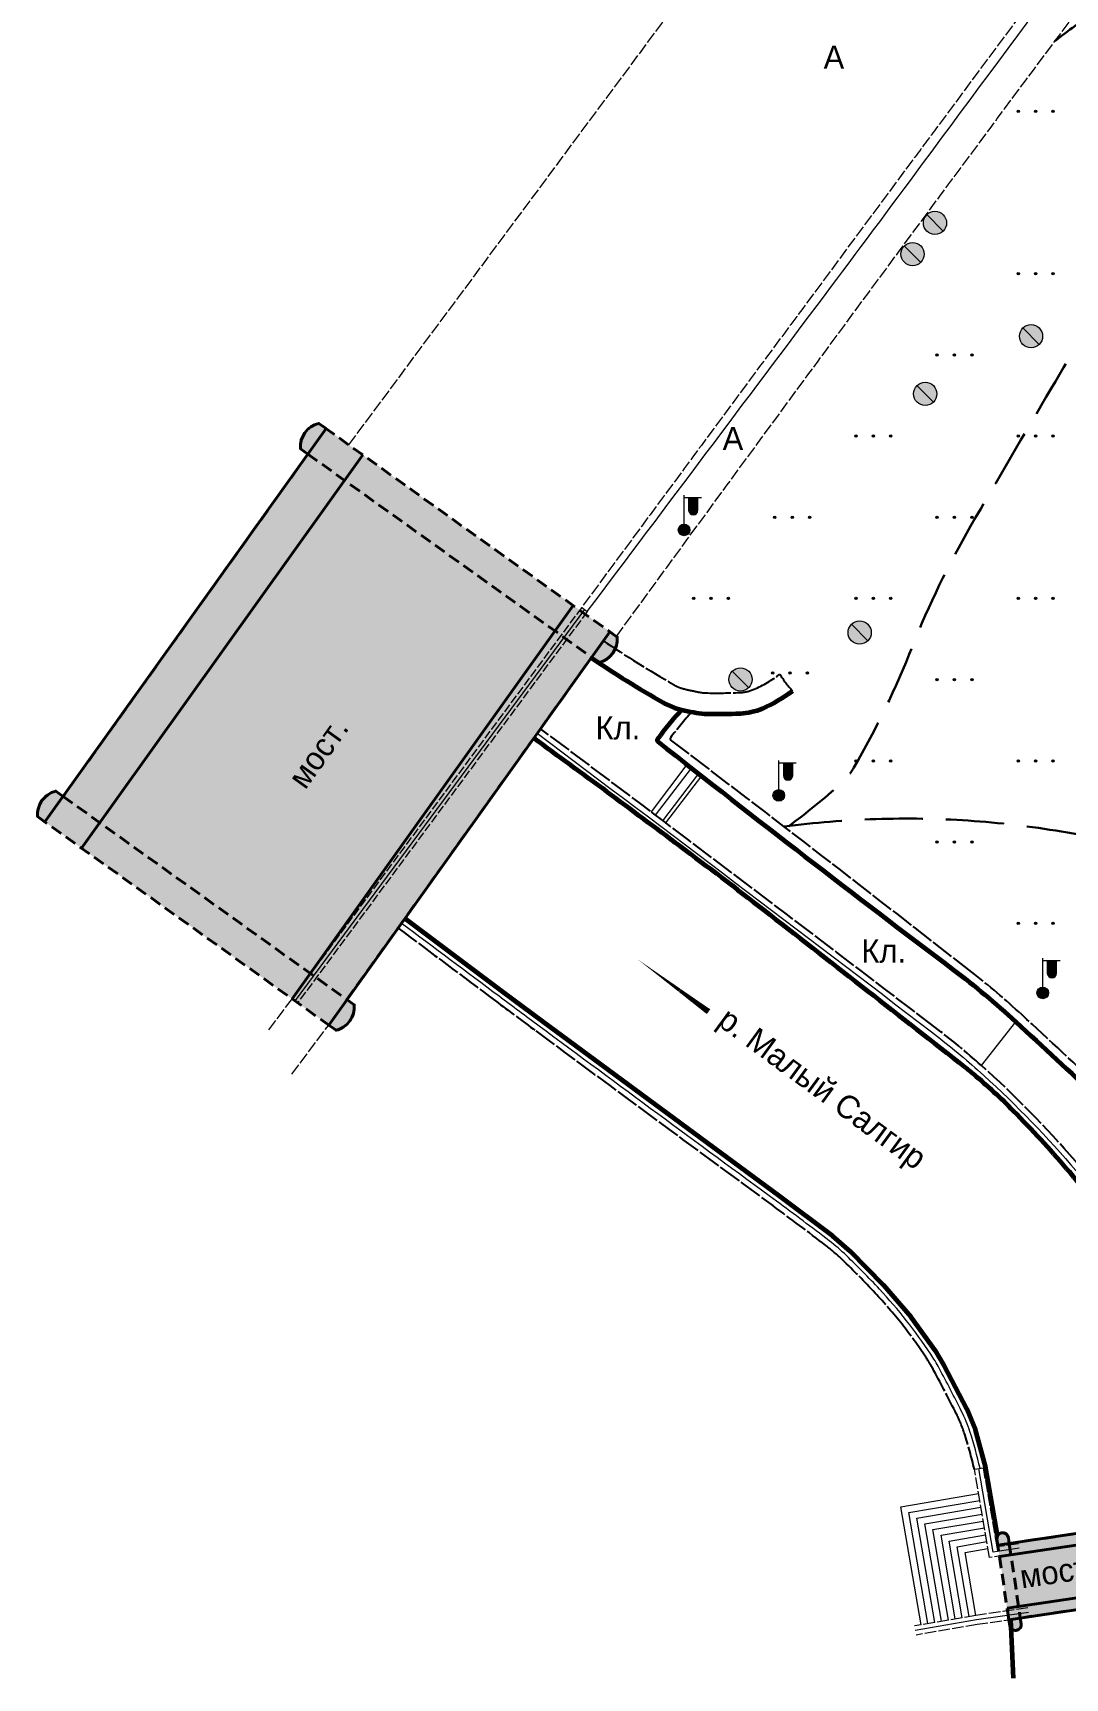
# Model space of a CAD drawing. Extents: x 5191657 to 5191749, y 4972799 to 4972913.
# Drawn here: x 5191657.2 to 5191701.8, y 4972799 to 4972869.9 of the extents above; entities that cross this region are included whole.
import ezdxf
from ezdxf.enums import TextEntityAlignment as Align

# ---------------------------------------------------------------- set-up
doc = ezdxf.new("R2010")
doc.units = 0
for name, pattern in [('500_189_3_1', [1, 1, 0]), ('500_195_2', [7, 5, -2]), ('500_278_5_1_1', [1, 1, 0]), ('500_280_2_1_1_1', [1, 1, 0]), ('500_314_1', [3, 2, -1])]:
    doc.linetypes.add(name, pattern=pattern)
for name, color, linetype in [('Возд_Линии', 7, 'Continuous'), ('Гидрол_Текст', 7, 'Continuous'), ('Дороги', 7, 'Continuous'), ('Здания_сооружения', 7, 'Continuous'), ('Колодцы', 7, 'Continuous'), ('Ограждение', 7, 'Continuous'), ('Ограждения', 7, 'Continuous'), ('Растительность', 7, 'Continuous')]:
    doc.layers.add(name, color=color, linetype=linetype)
doc.styles.add('BM431', font='Bm431.ttf', dxfattribs={"height": 1})
doc.styles.add('D431', font='D431.ttf')
doc.styles.add('D432', font='D432.ttf')
doc.linetypes.add('500_187', pattern='A,0,[3,Topography.shx,S=0.5,R=0,X=0,Y=0],-0.5', length=0.5)
doc.linetypes.add('500_278_5_1', pattern='A,0,[1,Topography.shx,S=0.8,R=90,X=0,Y=-0.4],-0.5,[1,Topography.shx,S=0.8,R=90,X=0,Y=-0.4],-7.5', length=8)
doc.linetypes.add('500_280_1', pattern='A,2,[6,Topography.shx,S=0.8,R=0,X=0,Y=0],2', length=4)
doc.linetypes.add('500_474_2_4', pattern='A,4,-0.5,[38,Topography.shx,S=1,R=0,X=0,Y=0],-0.5', length=5)

# ---------------------------------------------------------------- blocks, each defined once
blk = doc.blocks.new('500_117_1')
at = {"true_color": 0xffffff}
h = blk.add_hatch(color=7, dxfattribs=at)
h.dxf.hatch_style = 1
edge = h.paths.add_edge_path()
edge.add_arc((0, 0), 1, 0, 360)
at = {"color": 0, "linetype": 'Continuous', "lineweight": -2}
blk.add_lwpolyline([(-0.71, 0.71), (0.71, -0.71)], dxfattribs=at)
blk.add_circle((0, 0), 1, dxfattribs=at)
for tag, p, style in [('Пояснительная_надпись', (1, -1), 'BM431'), ('Порядковый_номер', (0, -3.5), 'D431')]:
    blk.add_attdef(tag, p, '', height=2, dxfattribs=dict(at, style=style))
at = {"color": 7, "linetype": 'Continuous', "lineweight": -2, "style": 'D431'}
for tag, p in [('Отметка_кольца_люка', (0, -6)), ('Отметка_земли', (0, -8.5))]:
    blk.add_attdef(tag, p, '', height=2, dxfattribs=at)
at = {"linetype": 'Continuous', "lineweight": -2, "style": 'D431'}
for tag, p in [('Отметка_верха_прокладки', (0, -11)), ('Отметка_низа_прокладки', (0, -13.5)), ('Отметка_дна', (0, -16))]:
    blk.add_attdef(tag, p, '', height=2, dxfattribs=at)
blk = doc.blocks.new('*U183')
at = {"linetype": 'Continuous', "lineweight": -2, "true_color": 0xffffff}
h = blk.add_hatch(color=7, dxfattribs=at)
h.dxf.hatch_style = 1
edge = h.paths.add_edge_path()
edge.add_line((0, 3.75), (0, -3.75))
edge.add_arc((0.5, -3.75), 0.5, 180, 360)
edge.add_line((1, -3.75), (1, -3.25))
edge.add_line((1, -3.25), (18.48, -3.25))
edge.add_line((18.48, -3.25), (18.48, -3.75))
edge.add_arc((18.98, -3.75), 0.5, 180, 360)
edge.add_line((19.48, -3.75), (19.48, 3.75))
edge.add_arc((18.98, 3.75), 0.5, 0, 180)
edge.add_line((18.48, 3.75), (18.48, 3.25))
edge.add_line((18.48, 3.25), (1, 3.25))
edge.add_line((1, 3.25), (1, 3.75))
edge.add_arc((0.5, 3.75), 0.5, 0, 180)
at = {"color": 0, "linetype": 'Continuous', "lineweight": -2}
for points in [[(0, 3.25), (0, 3.75, -1), (1, 3.75), (1, 3.25)], [(19.48, 3.25), (19.48, 3.75, 1), (18.48, 3.75), (18.48, 3.25)], [(0, -3.25), (0, -3.75, 1), (1, -3.75), (1, -3.25)], [(19.48, -3.25), (19.48, -3.75, -1), (18.48, -3.75), (18.48, -3.25)]]:
    blk.add_lwpolyline(points, format="xyb", dxfattribs=at)
at = {"color": 0, "linetype": '500_314_1', "lineweight": -2, "ltscale": 0.5}
blk.add_lwpolyline([(0, 3.75), (0, -3.75, 1), (1, -3.75), (1, -3.25), (18.48, -3.25), (18.48, -3.75, 1), (19.48, -3.75), (19.48, 3.75, 1), (18.48, 3.75), (18.48, 3.25), (1, 3.25), (1, 3.75, 1), (0, 3.75)], format="xyb", dxfattribs=at)
at = {"color": 0, "linetype": 'Continuous', "lineweight": -2}
for points in [[(0, 3.25), (19.48, 3.25)], [(0, 2.25), (19.48, 2.25)], [(0, -2.25), (19.48, -2.25)], [(0, -3.25), (19.48, -3.25)]]:
    blk.add_lwpolyline(points, dxfattribs=at)
at = {"color": 0, "linetype": '500_314_1', "lineweight": -2, "ltscale": 0.5}
for points in [[(1, 3.25), (1, -3.25)], [(18.48, 3.25), (18.48, -3.25)]]:
    blk.add_lwpolyline(points, dxfattribs=at)
at = {"color": 0, "linetype": 'Continuous', "lineweight": 20, "style": 'BM431'}
blk.add_attdef('Материал_постройки', (1.5, -0.75), '', height=2, dxfattribs=at)
blk = doc.blocks.new('*U184')
at = {"linetype": 'Continuous', "lineweight": -2, "true_color": 0xffffff}
h = blk.add_hatch(color=7, dxfattribs=at)
h.dxf.hatch_style = 1
edge = h.paths.add_edge_path()
edge.add_line((0, 15.83), (0, -15.83))
edge.add_arc((1.35, -14.25), 2.08, 229.4085, 310.5915)
edge.add_line((2.7, -15.83), (2.7, -15.05))
edge.add_line((2.7, -15.05), (38.99, -15.05))
edge.add_line((38.99, -15.05), (38.99, -15.83))
edge.add_arc((40.34, -14.25), 2.08, 229.4085, 310.5915)
edge.add_line((41.69, -15.83), (41.69, 15.83))
edge.add_arc((40.34, 14.25), 2.08, 49.4085, 130.5915)
edge.add_line((38.99, 15.83), (38.99, 15.05))
edge.add_line((38.99, 15.05), (2.7, 15.05))
edge.add_line((2.7, 15.05), (2.7, 15.83))
edge.add_arc((1.35, 14.25), 2.08, 49.4085, 130.5915)
at = {"color": 0, "linetype": 'Continuous', "lineweight": -2}
for points in [[(0, 15.05), (0, 15.83, -0.369827), (2.7, 15.83), (2.7, 15.05)], [(41.69, 15.05), (41.69, 15.83, 0.369827), (38.99, 15.83), (38.99, 15.05)], [(0, -15.05), (0, -15.83, 0.369827), (2.7, -15.83), (2.7, -15.05)], [(41.69, -15.05), (41.69, -15.83, -0.369827), (38.99, -15.83), (38.99, -15.05)]]:
    blk.add_lwpolyline(points, format="xyb", dxfattribs=at)
at = {"color": 0, "linetype": '500_314_1', "lineweight": -2, "ltscale": 0.5}
blk.add_lwpolyline([(0, 15.83), (0, -15.83, 0.369827), (2.7, -15.83), (2.7, -15.05), (38.99, -15.05), (38.99, -15.83, 0.369827), (41.69, -15.83), (41.69, 15.83, 0.369827), (38.99, 15.83), (38.99, 15.05), (2.7, 15.05), (2.7, 15.83, 0.369827), (0, 15.83)], format="xyb", dxfattribs=at)
at = {"color": 0, "linetype": 'Continuous', "lineweight": -2}
for points in [[(0, 15.05), (41.69, 15.05)], [(0, 11.16), (41.69, 11.16)], [(0, -11.16), (41.69, -11.16)], [(0, -15.05), (41.69, -15.05)]]:
    blk.add_lwpolyline(points, dxfattribs=at)
at = {"color": 0, "linetype": '500_314_1', "lineweight": -2, "ltscale": 0.5}
for points in [[(2.7, 15.05), (2.7, -15.05)], [(38.99, 15.05), (38.99, -15.05)]]:
    blk.add_lwpolyline(points, dxfattribs=at)
at = {"color": 0, "linetype": 'Continuous', "lineweight": 20, "style": 'BM431'}
blk.add_attdef('Материал_постройки', (1.5, -0.75), '', height=2, dxfattribs=at)
blk = doc.blocks.new('*U188')
at = {"linetype": 'Continuous', "lineweight": -2}
h = blk.add_hatch(dxfattribs=at)
h.set_pattern_fill('500_203', color=0, scale=0.8, pattern_type=2)
h.set_pattern_definition([(0, (0, 0), (0, 0.8), [])])
h.paths.add_polyline_path([(0, 0), (5.11, 0), (5.11, 1.6), (0, 1.6)])
at = {"color": 0, "linetype": 'Continuous', "lineweight": -2}
blk.add_lwpolyline([(0, 0), (5.11, 0), (5.11, 1.6), (0, 1.6)], close=True, dxfattribs=at)
blk = doc.blocks.new('*U194')
at = {"linetype": 'Continuous', "lineweight": -2, "true_color": 0xffffff}
h = blk.add_hatch(color=7, dxfattribs=at)
h.dxf.hatch_style = 1
h.paths.add_polyline_path([(1.2, 2.8), (0.4, 2.8), (0.4, 1.7, 1), (1.2, 1.7)])
at = {"linetype": 'Continuous', "lineweight": -2}
h = blk.add_hatch(color=0, dxfattribs=at)
h.dxf.hatch_style = 1
edge = h.paths.add_edge_path()
edge.add_arc((0, 0), 0.5, 0, 360)
at = {"color": 0, "linetype": 'Continuous', "lineweight": -2, "flags": 128}
for points in [[(0, 0.5), (0, 3)], [(0, 2.8), (1.5, 2.8)]]:
    blk.add_lwpolyline(points, dxfattribs=at)
at = {"color": 0, "linetype": 'Continuous', "lineweight": -2}
blk.add_lwpolyline([(0.4, 2.8), (0.4, 1.7, 1), (1.2, 1.7), (1.2, 2.8)], format="xyb", dxfattribs=at)
blk.add_circle((0, 0), 0.5, dxfattribs=at)
for tag, p, style in [('Номер', (1, -0.5), 'D431'), ('Тип', (1, -3), 'D431'), ('Высота', (1, -5.5), 'D431'), ('Пояснительная_надпись', (1, -8), 'BM431')]:
    blk.add_attdef(tag, p, '', height=2, dxfattribs=dict(at, style=style))
blk = doc.blocks.new('500_406')
at = {"linetype": 'Continuous', "lineweight": -2}
h = blk.add_hatch(color=0, dxfattribs=at)
h.dxf.hatch_style = 1
h.paths.add_polyline_path([(-1.4, 0, 1), (-1.6, 0, 1)])
h = blk.add_hatch(color=0, dxfattribs=at)
h.dxf.hatch_style = 1
h.paths.add_polyline_path([(0.1, 0, 1), (-0.1, 0, 1)])
h = blk.add_hatch(color=0, dxfattribs=at)
h.dxf.hatch_style = 1
h.paths.add_polyline_path([(1.6, 0, 1), (1.4, 0, 1)])
at = {"color": 0, "linetype": 'Continuous', "lineweight": -2}
for centre in [(-1.5, 0), (0, 0), (1.5, 0)]:
    blk.add_circle(centre, 0.1, dxfattribs=at)
blk = doc.blocks.new('*U206')
at = {"color": 0, "linetype": 'Continuous', "lineweight": -2}
for points in [[(0, 0, 0.5, 0.3, 0), (3, 0, 0, 0, 0)], [(3.02, 0, 0.3, 0.1, 0), (6.02, 0, 1, 0, 0), (7.52, 0, 0, 0, 0)]]:
    blk.add_lwpolyline(points, format="xyseb", dxfattribs=at)
blk.add_lwpolyline([(0, -0.25), (0, 0.25)], dxfattribs=at)
at = {"color": 0, "linetype": 'Continuous', "lineweight": -2, "style": 'D431'}
blk.add_attdef('Скорость_течения', text='', height=1.75, rotation=180, dxfattribs=at).set_placement((3.01, 0), align=Align.MIDDLE)

msp = doc.modelspace()

# ---------------------------------------------------------------- linework, layer by layer
at = {"layer": 'Дороги', "color": 7, "linetype": '500_189_3_1', "lineweight": 20, "ltscale": 0.5, "flags": 128}
for points in [[(5191670.879, 4972852.128), (5191715.921, 4972912.726)], [(5191668.418, 4972824.992), (5191670.007, 4972827.11)]]:
    msp.add_lwpolyline(points, dxfattribs=at)
for points in [[(5191714.324, 4972866.384, -0.003122), (5191709.822, 4972868.921, -0.417578), (5191709.81, 4972868.965, -0.002768), (5191712.012, 4972872.667, -0.258152), (5191712.054, 4972872.692, -0.000697), (5191718.16, 4972872.796, -0.142833), (5191718.19, 4972872.788, 0.004443), (5191722.732, 4972870.046, 0.096249), (5191722.965, 4972869.963, 0.035461), (5191724.433, 4972869.846, 0.132104), (5191724.822, 4972869.947, 0.026167), (5191725.42, 4972870.33, 0.040597), (5191725.769, 4972870.626, 0.001241), (5191726.421, 4972871.279, 0.003709), (5191726.637, 4972871.5, 0.000574), (5191727.712, 4972872.617, 0.001245), (5191728.206, 4972873.134, 0.002258), (5191729.024, 4972874.003, 0.001147), (5191730.624, 4972875.725, 0.003816), (5191731.763, 4972876.976, 0.009366), (5191732.214, 4972877.498, 0.007991), (5191732.284, 4972877.585, 0.001777), (5191732.59, 4972877.98, 0.014733), (5191733.601, 4972879.382, 0.010533), (5191734.915, 4972881.412, 0.010678), (5191735.252, 4972881.984, 0.004458), (5191736.017, 4972883.379, 0.026388), (5191736.784, 4972885.006, 0.025444), (5191737.4, 4972886.767, 0.052956), (5191739.137, 4972896.322, 0.155152), (5191738.352, 4972899.615, 0.046397), (5191737.011, 4972901.438, 0.053273), (5191735.55, 4972902.763, 0.023177), (5191733.926, 4972903.838, 0.033994), (5191732.741, 4972904.44, 0.070472), (5191730.762, 4972904.969, 0.064422), (5191728.523, 4972904.952, 0.059397), (5191726.066, 4972904.31, 0.090111), (5191724.635, 4972903.426, 0.007827), (5191723.977, 4972902.814, 0.028101), (5191723.806, 4972902.63, 0.010431), (5191721.948, 4972900.299, 0.003221), (5191716.141, 4972892.589, 0.000002), (5191710.677, 4972885.237, 0.000024), (5191710.259, 4972884.674, 0.000004), (5191696.265, 4972865.84, 0.000053), (5191695.225, 4972864.439), (5191690.975, 4972858.709, 0.00029), (5191686.819, 4972853.098, 0.000204), (5191680.919, 4972845.117)], [(5191682.418, 4972843.864, -0.000922), (5191689.373, 4972853.363, -0.000922), (5191696.364, 4972862.837, -0.000653), (5191701.335, 4972869.53, -0.000653), (5191706.324, 4972876.209)]]:
    msp.add_lwpolyline(points, format="xyb", dxfattribs=at)
at = {"layer": 'Дороги', "color": 7, "linetype": '500_195_2', "lineweight": 30, "ltscale": 0.5, "flags": 128}
for points in [[(5191701.335, 4972869.53, -0.021124), (5191703.092, 4972870.808, -0.021124), (5191704.95, 4972871.934, -0.045123), (5191707.372, 4972872.993, -0.018043), (5191713.703, 4972874.855)], [(5191689.841, 4972835.674, 0.02371), (5191692.103, 4972837.522, 0.078643), (5191692.661, 4972838.209, 0.036997), (5191695.187, 4972843.432, -0.037259), (5191697.698, 4972848.616, -0.001981), (5191701.176, 4972854.559, 0.00244), (5191703.995, 4972859.387, 0.00509), (5191705.499, 4972862.052, -0.004109), (5191707.354, 4972865.358, -0.073911), (5191708.168, 4972866.391, -0.030005), (5191710.643, 4972868.458)], [(5191689.649, 4972835.668, -0.024586), (5191693.614, 4972835.99, -0.024586), (5191697.591, 4972835.923, -0.025075), (5191701.621, 4972835.452, -0.025075), (5191705.583, 4972834.579)]]:
    msp.add_lwpolyline(points, format="xyb", dxfattribs=at)
at = {"layer": 'Дороги', "color": 7, "linetype": '500_189_3_1', "lineweight": 20, "ltscale": 0.5, "elevation": 256.996, "flags": 128}
msp.add_lwpolyline([(5191668.434, 4972828.259), (5191667.386, 4972826.874)], dxfattribs=at)
at = {"layer": 'Дороги', "color": 7, "linetype": '500_187', "lineweight": 20, "ltscale": 0.5, "elevation": 253.052, "flags": 128}
msp.add_lwpolyline([(5191698.164, 4972825.361), (5191699.64, 4972827.255)], dxfattribs=at)
at = {"layer": 'Здания_сооружения', "color": 7, "linetype": '500_280_2_1_1_1'}
for points in [[(5191681.838, 4972843.688, 0.017998), (5191684.877, 4972841.791, 0.076862), (5191685.421, 4972841.581, 0.002046), (5191685.927, 4972841.472, 0.009644), (5191686.002, 4972841.458, 0.038571), (5191686.358, 4972841.426, 0.013471), (5191687.727, 4972841.443, 0.092435), (5191688.355, 4972841.586, 0.059519), (5191689.471, 4972842.236, 0.059519), (5191690.013, 4972841.517, 0.059519)], [(5191711.084, 4972809.063, 0.010578), (5191710.837, 4972810.48, 0.024938), (5191710.69, 4972811.073, 0.015598), (5191709.725, 4972813.944, 0.017113), (5191708.676, 4972816.499, 0.038773), (5191706.306, 4972820.822, 0.048868), (5191703.854, 4972823.875, 0.011587), (5191703.448, 4972824.271, 0.00136), (5191699.9, 4972827.56, 0.020229), (5191697.743, 4972829.393, 0.00349), (5191684.756, 4972839.406, -0.413681), (5191684.745, 4972839.486, -0.019529), (5191685.666, 4972840.608)], [(5191679.148, 4972839.887, -0.002321), (5191696.159, 4972827.017, -0.019049), (5191698.164, 4972825.361, -0.03258), (5191702.215, 4972821.243, -0.037167), (5191705.231, 4972817.173, -0.046437), (5191707.127, 4972813.446, -0.038395), (5191708.625, 4972808.62)], [(5191697.858, 4972807.96, 0.021417), (5191697.428, 4972809.505, 0.037944), (5191697.084, 4972810.343, 0.007246), (5191696.116, 4972812.202, 0.022191), (5191695.764, 4972812.79, 0.021255), (5191694.738, 4972814.209, 0.02092), (5191693.578, 4972815.558, 0.013101), (5191692.166, 4972816.99, 0.027754), (5191691.445, 4972817.61, 0.005652), (5191689.176, 4972819.314, -0.00126), (5191678.934, 4972826.864, -0.000847), (5191677.206, 4972828.149, -0.000347), (5191673, 4972831.293)]]:
    msp.add_lwpolyline(points, format="xyb", dxfattribs=at)
at = {"layer": 'Здания_сооружения', "color": 7, "linetype": '500_280_1', "lineweight": 60, "ltscale": 0.5, "flags": 128}
for points in [[(5191681.334, 4972842.942, 0.017998), (5191684.428, 4972841.011, 0.076862), (5191685.229, 4972840.702, 0.002046), (5191685.742, 4972840.592, 0.009644), (5191685.851, 4972840.571, 0.038571), (5191686.345, 4972840.526, 0.013471), (5191687.763, 4972840.544, 0.092435), (5191688.712, 4972840.76, 0.059519), (5191690.013, 4972841.517)], [(5191685.229, 4972840.702, 0.021739), (5191684.188, 4972839.434, 0.40738), (5191684.201, 4972839.333, 0.005356), (5191696.954, 4972829.497, -0.024672), (5191699.64, 4972827.255, -0.00132), (5191703.155, 4972823.997, -0.011572), (5191703.546, 4972823.615, -0.048883), (5191705.973, 4972820.593, -0.038816), (5191708.316, 4972816.317, -0.017071), (5191709.354, 4972813.79, -0.015639), (5191710.304, 4972810.964, -0.024865), (5191710.448, 4972810.383, -0.010527), (5191710.69, 4972808.992)], [(5191678.849, 4972839.487, -0.002902), (5191685.152, 4972834.836, -0.004998), (5191688.77, 4972832.077, -0.000601), (5191697.201, 4972825.497, -0.00794), (5191697.831, 4972824.988, -0.024509), (5191699.536, 4972823.417, -0.01672), (5191701.836, 4972820.916, -0.018143), (5191703.474, 4972818.866, -0.020085), (5191704.808, 4972816.906, -0.020264), (5191705.037, 4972816.503, -0.003229), (5191706.355, 4972813.908, -0.049065), (5191707.617, 4972810.609, -0.037043), (5191708.514, 4972806.022, -0.027956)]]:
    msp.add_lwpolyline(points, format="xyb", dxfattribs=at)
msp.add_lwpolyline([(5191698.861, 4972805.099), (5191698.345, 4972808.073), (5191697.904, 4972809.66), (5191697.531, 4972810.568), (5191696.556, 4972812.44), (5191696.182, 4972813.065), (5191695.131, 4972814.519), (5191693.943, 4972815.899), (5191692.512, 4972817.351), (5191691.75, 4972818.007), (5191689.472, 4972819.717), (5191679.231, 4972827.266), (5191677.505, 4972828.549), (5191673.299, 4972831.693)], dxfattribs=at)
at = {"layer": 'Здания_сооружения', "color": 7, "lineweight": 20, "elevation": 254.711}
for points in [[(5191695.557, 4972801.256), (5191694.687, 4972806.338), (5191698.041, 4972806.912)], [(5191695.852, 4972801.307), (5191695.034, 4972806.093), (5191698.092, 4972806.616)], [(5191696.148, 4972801.357), (5191695.38, 4972805.848), (5191698.142, 4972806.321)], [(5191696.444, 4972801.408), (5191695.726, 4972805.603), (5191698.193, 4972806.025)], [(5191696.74, 4972801.459), (5191696.072, 4972805.358), (5191698.243, 4972805.729)], [(5191697.035, 4972801.509), (5191696.419, 4972805.113), (5191698.294, 4972805.434)], [(5191697.331, 4972801.56), (5191696.765, 4972804.868), (5191698.344, 4972805.138)], [(5191697.627, 4972801.61), (5191697.111, 4972804.623), (5191698.395, 4972804.842)], [(5191697.922, 4972801.661), (5191697.458, 4972804.377), (5191698.446, 4972804.546)]]:
    msp.add_lwpolyline(points, dxfattribs=at)
at = {"layer": 'Здания_сооружения', "color": 7, "linetype": '500_280_1', "lineweight": 60, "ltscale": 0.5, "elevation": 255.612, "flags": 128}
msp.add_lwpolyline([(5191699.545, 4972798.958), (5191699.435, 4972801.487)], dxfattribs=at)
at = {"layer": 'Ограждение', "color": 7, "linetype": '500_278_5_1_1', "lineweight": 20, "ltscale": 0.375}
for p, q in [((5191680.919, 4972845.117), (5191668.434, 4972828.259)), ((5191681.16, 4972844.939), (5191668.675, 4972828.08))]:
    msp.add_line(p, q, dxfattribs=at)
at = {"layer": 'Ограждение', "color": 7, "linetype": '500_278_5_1', "lineweight": 20, "ltscale": 0.375}
msp.add_line((5191681.039, 4972845.028), (5191668.555, 4972828.169), dxfattribs=at)
at = {"layer": 'Ограждение', "color": 7, "linetype": '500_278_5_1_1', "lineweight": 20, "ltscale": 0.5}
for p, q in [((5191698.84, 4972804.613), (5191698.252, 4972808.028)), ((5191698.512, 4972804.159), (5191697.858, 4972807.96)), ((5191699.756, 4972804.749), (5191698.84, 4972804.613)), ((5191699.815, 4972804.354), (5191698.512, 4972804.159)), ((5191697.922, 4972801.661), (5191695.275, 4972801.208)), ((5191700.166, 4972801.986), (5191697.922, 4972801.661)), ((5191697.985, 4972801.266), (5191695.343, 4972800.814)), ((5191700.224, 4972801.59), (5191697.985, 4972801.266))]:
    msp.add_line(p, q, dxfattribs=at)
at = {"layer": 'Ограждение', "color": 7, "linetype": '500_278_5_1', "lineweight": 20, "ltscale": 0.5}
for p, q in [((5191698.676, 4972804.386), (5191698.055, 4972807.994)), ((5191699.786, 4972804.552), (5191698.676, 4972804.386)), ((5191700.195, 4972801.788), (5191697.954, 4972801.463)), ((5191697.954, 4972801.463), (5191695.309, 4972801.011))]:
    msp.add_line(p, q, dxfattribs=at)
at = {"layer": 'Ограждение', "color": 7, "lineweight": 20, "ltscale": 0.375}
msp.add_lwpolyline([(5191680.919, 4972845.117), (5191681.16, 4972844.939)], dxfattribs=at)
at = {"layer": 'Ограждение', "color": 7, "lineweight": 20, "ltscale": 0.5}
msp.add_lwpolyline([(5191697.858, 4972807.96), (5191698.252, 4972808.028)], dxfattribs=at)
at = {"layer": 'Ограждения', "color": 7, "linetype": '500_474_2_4', "lineweight": 20, "ltscale": 0.5, "flags": 128}
for points in [[(5191681.16, 4972844.939, 0.000562), (5191691.391, 4972858.553, 0.001352), (5191695.624, 4972864.231, 0.000094), (5191708.751, 4972881.945, -0.000156), (5191716.702, 4972892.673, -0.004382), (5191723.555, 4972901.746, -0.039695), (5191724.398, 4972902.678, -0.156687), (5191728.454, 4972904.616, -0.149927), (5191733.08, 4972903.855, -0.058445), (5191735.472, 4972902.297, -0.055184), (5191737.569, 4972900.119, -0.173145), (5191738.572, 4972897.025, -0.057971), (5191737.201, 4972887.661)], [(5191678.998, 4972839.687, -0.002321), (5191696.008, 4972826.818, -0.019049), (5191697.997, 4972825.175, -0.03258), (5191702.026, 4972821.08, -0.037167), (5191705.019, 4972817.039, -0.043564), (5191706.586, 4972814.003, -0.025035), (5191708.377, 4972808.58, -0.010562)], [(5191698.104, 4972808.002, 0.022108), (5191697.666, 4972809.583, 0.037944), (5191697.307, 4972810.456, 0.007246), (5191696.336, 4972812.321, 0.022191), (5191695.973, 4972812.927, 0.021255), (5191694.934, 4972814.364, 0.02092), (5191693.761, 4972815.729, 0.013101), (5191692.339, 4972817.171, 0.027754), (5191691.598, 4972817.809, 0.005652), (5191689.324, 4972819.516, -0.00126), (5191679.082, 4972827.065, -0.000847), (5191677.356, 4972828.349, -0.000347), (5191673.149, 4972831.493, -0.000347)]]:
    msp.add_lwpolyline(points, format="xyb", dxfattribs=at)

# ---------------------------------------------------------------- block references
at = {"layer": 'Возд_Линии', "color": 7, "lineweight": 20, "xscale": 0.5, "yscale": 0.5, "zscale": 0.5}
for p in [(5191685.333, 4972848.455, 256.695), (5191689.421, 4972837.013, 254.193), (5191700.805, 4972828.496, 254.239)]:
    msp.add_blockref('*U194', p, dxfattribs=at)
at = {"layer": 'Гидрол_Текст', "color": 7, "lineweight": 20, "xscale": 0.5, "yscale": 0.5, "zscale": 0.5, "rotation": 143.5466909538899}
msp.add_blockref('*U206', (5191686.359, 4972827.709), dxfattribs=at)
at = {"layer": 'Здания_сооружения', "color": 7, "lineweight": 40}
ref = msp.add_blockref('*U184', (5191663.885, 4972831.49), dxfattribs=dict(at, xscale=0.5, yscale=0.5, zscale=0.5, rotation=54.41750428758926))
ref.add_attrib('Материал_постройки', 'мост.', (5191668.993, 4972837.219), dxfattribs={"layer": '0', "color": 0, "linetype": 'Continuous', "lineweight": 20, "height": 1, "rotation": 54.4175, "style": 'BM431'})
at = {"layer": 'Здания_сооружения', "color": 7, "lineweight": 20, "xscale": 0.5, "yscale": 0.5, "zscale": 0.5, "rotation": 232.7301648207488}
msp.add_blockref('*U188', (5191685.46, 4972838.342, 253.637), dxfattribs=at)
at = {"layer": 'Здания_сооружения', "color": 7, "lineweight": 40, "xscale": 0.5, "yscale": 0.5, "zscale": 0.5, "rotation": 8.45017610898596}
msp.add_blockref('*U183', (5191699.106, 4972803.081, 254.726), dxfattribs=at).add_auto_attribs({'Материал_постройки': 'мост.'})
at = {"layer": 'Колодцы', "color": 7, "lineweight": 20, "xscale": 0.5, "yscale": 0.5, "zscale": 0.5}
for p in [(5191696.159, 4972861.692, 256.068), (5191695.191, 4972860.345, 256.048), (5191700.303, 4972856.807, 254.846), (5191695.737, 4972854.321, 255.857), (5191692.91, 4972844.032, 254.718), (5191687.769, 4972842.009, 254.956)]:
    msp.add_blockref('500_117_1', p, dxfattribs=at)
at = {"layer": 'Растительность', "color": 7, "lineweight": 20, "xscale": 0.5, "yscale": 0.5, "zscale": 0.5}
for p in [(5191700.5, 4972866.5), (5191700.5, 4972859.5), (5191697, 4972856), (5191693.5, 4972852.5), (5191700.5, 4972852.5), (5191690, 4972849), (5191697, 4972849), (5191686.5, 4972845.5), (5191693.5, 4972845.5), (5191700.5, 4972845.5), (5191689.908, 4972842.294), (5191697, 4972842), (5191693.5, 4972838.5), (5191700.5, 4972838.5), (5191697, 4972835), (5191700.5, 4972831.5)]:
    msp.add_blockref('500_406', p, dxfattribs=at)

# ---------------------------------------------------------------- texts
at = {"layer": 'Гидрол_Текст', "lineweight": 20, "style": 'D432'}
msp.add_text('р. Малый Салгир', height=1, rotation=323.70905, dxfattribs=at).set_placement((5191686.715, 4972827.144))
at = {"layer": 'Дороги', "color": 7, "lineweight": 20, "style": 'BM431'}
for s, p in [('А', (5191691.354, 4972868.335)), ('А', (5191686.998, 4972851.898)), ('Кл.', (5191681.517, 4972839.426)), ('Кл.', (5191692.983, 4972829.803))]:
    msp.add_text(s, height=1, dxfattribs=at).set_placement(p)

doc.saveas('drawing.dxf')
